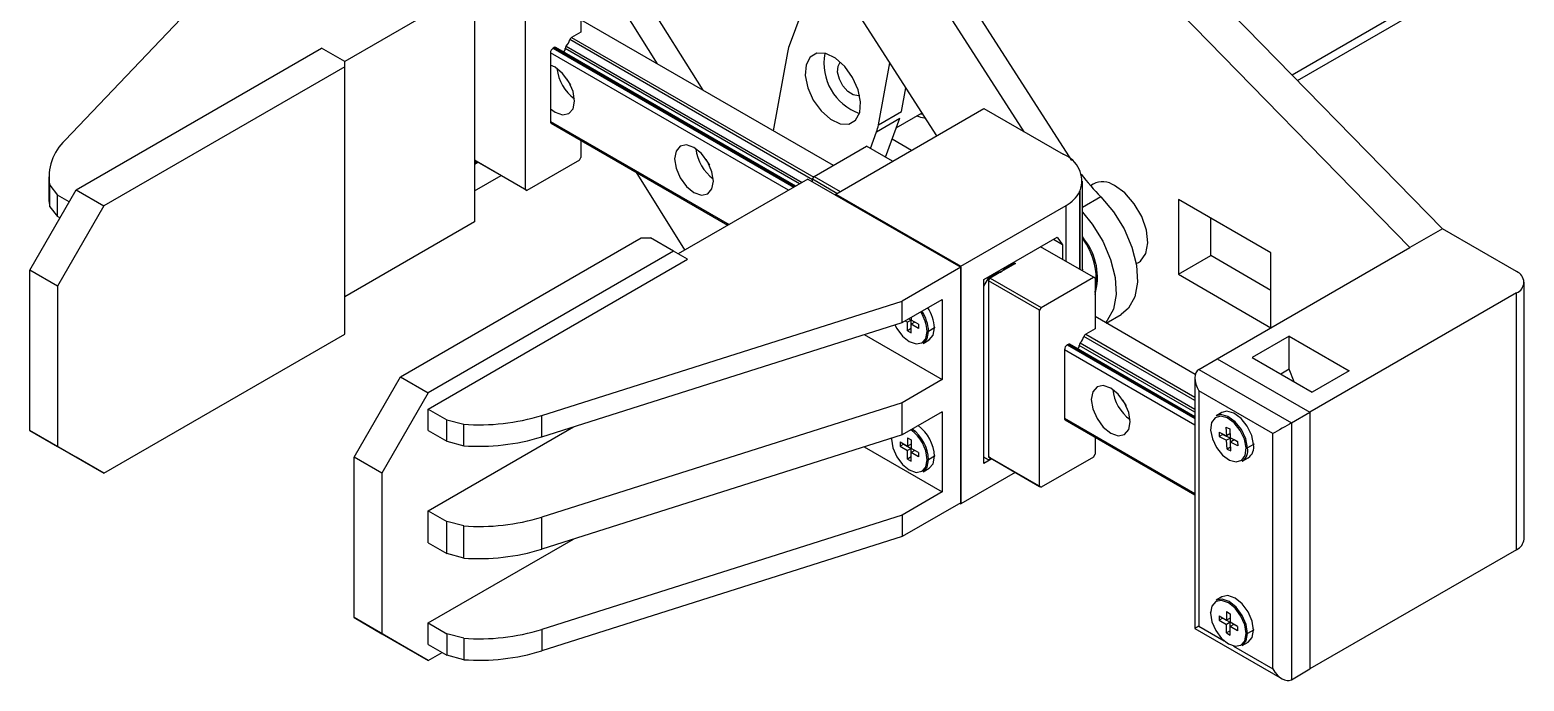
# Model space of a CAD drawing. Header units: millimetres. Extents: x 1241 to 2501, y 194 to 1085.
# Drawn here: x 1994.6 to 2108.6, y 766.8 to 816.5 of the extents above; entities that cross this region are included whole.
import ezdxf

# ---------------------------------------------------------------- set-up
doc = ezdxf.new("R2010")
doc.units = ezdxf.units.MM
doc.header["$LTSCALE"] = 3

msp = doc.modelspace()

# ---------------------------------------------------------------- linework, layer by layer
at = {"color": 7, "linetype": 'Continuous', "lineweight": 25}
for p, q in [((2099.924, 799.877), (2068.458, 832.085)), ((2102.399, 801.305), (2073.054, 831.342)), ((2012.365, 823.949), (1997.25, 808.064)), ((2074.121, 806.516), (2063.993, 822.274)), ((2040.689, 820.244), (2045.935, 811.898)), ((2070.481, 808.71), (2062.367, 821.335)), ((2028.506, 819.797), (2018.607, 814.082)), ((2028.506, 819.797), (2028.506, 801.833)), ((2036.638, 820.189), (2036.638, 816.326)), ((2039.062, 819.305), (2042.456, 813.907)), ((2054.23, 819.858), (2052.536, 815.28)), ((2032.395, 804.299), (2032.395, 817.739)), ((2055.906, 806.142), (2036.638, 817.265)), ((2063.795, 808.41), (2057.795, 817.745)), ((2091.349, 812.616), (2099.863, 817.531)), ((2036.638, 816.326), (2035.924, 815.914)), ((1998.101, 804.285), (2016.839, 815.103)), ((2018.607, 814.082), (2016.839, 815.103)), ((2034.305, 814.734), (2034.305, 809.508)), ((2034.585, 815.141), (2034.517, 815.102)), ((2053.028, 804.562), (2034.685, 815.151)), ((2035.031, 814.952), (2035.037, 814.949)), ((2053.028, 804.563), (2035.037, 814.949)), ((2035.432, 815.061), (2035.432, 815.058)), ((2052.398, 814.768), (2051.309, 808.796)), ((2018.607, 813.674), (2000.222, 803.061)), ((2018.607, 813.674), (2018.607, 814.082)), ((2018.607, 793.261), (2018.607, 813.674)), ((2034.658, 813.632), (2034.305, 813.787)), ((2059.344, 809.23), (2060.211, 813.985)), ((2061.112, 810.25), (2061.444, 812.068)), ((2056.083, 803.959), (2067.397, 810.49)), ((2059.344, 809.23), (2061.112, 810.25)), ((2060.707, 809.017), (2062.674, 810.153)), ((2067.397, 810.49), (2073.452, 806.994)), ((2034.367, 809.371), (2047.862, 801.58)), ((2059.206, 808.718), (2060.974, 809.739)), ((2059.877, 806.773), (2060.974, 809.739)), ((2036.638, 808.06), (2036.638, 806.748)), ((2058.731, 807.434), (2059.206, 808.718)), ((2061.862, 807.294), (2060.385, 808.147)), ((2061.862, 807.294), (2060.385, 808.147)), ((2028.506, 806.544), (2032.395, 804.299)), ((2028.626, 806.475), (2028.506, 806.544)), ((2036.518, 806.54), (2032.516, 804.23)), ((2036.518, 806.54), (2036.638, 806.748)), ((2054.436, 805.293), (2058.438, 807.604)), ((2060.418, 806.461), (2058.438, 807.604)), ((2028.697, 806.434), (2028.506, 806.324)), ((2028.506, 806.242), (2028.768, 806.393)), ((2032.516, 804.23), (2028.626, 806.475)), ((2040.819, 805.646), (2044.424, 799.912)), ((1994.565, 798.162), (1998.101, 804.285)), ((1996.015, 805.284), (1996.015, 803.651)), ((1996.08, 804.628), (1996.686, 803.877)), ((1996.08, 802.995), (1996.08, 804.628)), ((1998.101, 804.285), (2000.222, 803.061)), ((2028.506, 804.201), (2030.536, 805.372)), ((2032.395, 804.299), (2032.516, 804.23)), ((2053.962, 805.102), (2044.063, 799.387)), ((2053.962, 805.102), (2065.629, 798.366)), ((2054.316, 805.085), (2054.436, 805.293)), ((2056.175, 804.012), (2054.316, 805.085)), ((2054.316, 804.898), (2054.316, 805.085)), ((2054.436, 805.293), (2056.415, 804.15)), ((2074.917, 798.217), (2074.917, 804.953)), ((2075.749, 804.72), (2075.539, 804.599)), ((1997.57, 803.367), (1996.686, 803.877)), ((1996.686, 802.244), (1996.686, 803.877)), ((2056.083, 803.959), (2065.629, 798.448)), ((2056.083, 803.877), (2056.083, 803.959)), ((2074.71, 804.127), (2074.746, 804.206)), ((2089.317, 799.467), (2082.246, 803.55)), ((2082.246, 803.55), (2082.246, 797.834)), ((1996.08, 802.995), (1996.686, 802.244)), ((2000.222, 803.061), (1996.686, 796.937)), ((1996.863, 802.142), (1996.686, 802.244)), ((2065.629, 798.448), (2073.674, 803.092)), ((2084.721, 799.262), (2084.721, 802.121)), ((2028.506, 801.833), (2018.607, 796.118)), ((2102.399, 801.305), (2099.924, 799.877)), ((2108.056, 798.04), (2102.399, 801.305)), ((2022.849, 789.998), (2041.234, 800.612)), ((2041.234, 800.612), (2041.941, 800.612)), ((2043.709, 799.591), (2041.941, 800.612)), ((2044.424, 799.912), (2044.568, 799.679)), ((2067.397, 797.427), (2072.999, 800.661)), ((2075.762, 797.603), (2071.732, 799.929)), ((2073.408, 800.08), (2072.7, 800.489)), ((2072.999, 800.661), (2073.408, 800.08)), ((2073.408, 800.08), (2073.408, 798.962)), ((2075.09, 800.469), (2074.917, 800.725)), ((2085.216, 791.386), (2099.924, 799.877)), ((2043.709, 799.591), (2024.971, 788.774)), ((2024.971, 787.549), (2044.77, 798.979)), ((2044.77, 798.979), (2043.709, 799.591)), ((2069.801, 798.652), (2068.741, 798.039)), ((2068.914, 798.221), (2069.731, 798.693)), ((2069.66, 798.733), (2069.731, 798.693)), ((2069.731, 798.693), (2069.801, 798.652)), ((2079.028, 798.647), (2079.198, 798.745)), ((2082.246, 797.834), (2084.721, 799.262)), ((2089.317, 796.609), (2084.721, 799.262)), ((2089.317, 793.754), (2089.317, 799.467)), ((1996.686, 796.937), (1994.565, 798.162)), ((1994.565, 785.914), (1994.565, 798.162)), ((2065.629, 798.366), (2061.155, 795.783)), ((2065.629, 780.321), (2065.629, 798.448)), ((2065.629, 798.366), (2065.629, 780.402)), ((2067.397, 796.937), (2067.751, 797.55)), ((2067.397, 783.383), (2067.397, 797.427)), ((2067.68, 797.59), (2067.751, 797.55)), ((2067.751, 797.55), (2068.567, 798.021)), ((2067.751, 797.329), (2067.871, 797.537)), ((2068.741, 798.039), (2067.871, 797.537)), ((2067.871, 797.537), (2071.76, 795.292)), ((2068.497, 798.062), (2068.567, 798.021)), ((2068.914, 798.221), (2068.843, 798.262)), ((2071.76, 795.292), (2075.762, 797.603)), ((2074.917, 798.217), (2074.912, 798.093)), ((2075.882, 797.533), (2075.762, 797.603)), ((2075.882, 797.533), (2075.882, 793.671)), ((2082.246, 797.834), (2089.316, 793.753)), ((1996.686, 796.937), (1996.686, 784.689)), ((2067.397, 783.873), (2067.397, 796.937)), ((2071.64, 795.084), (2067.751, 797.329)), ((2067.751, 797.329), (2067.751, 783.889)), ((2108.056, 796.407), (2092.287, 787.304)), ((2108.056, 776.81), (2108.056, 796.407)), ((2108.642, 777.626), (2108.642, 797.223)), ((2033.637, 787.058), (2061.155, 795.783)), ((2061.155, 794.15), (2064.215, 795.917)), ((2061.155, 794.15), (2061.155, 795.783)), ((2064.215, 795.917), (2064.215, 789.793)), ((2071.76, 795.292), (2071.64, 795.084)), ((2033.637, 785.425), (2061.155, 794.15)), ((2061.386, 794.284), (2061.563, 794.182)), ((2061.846, 794.345), (2061.563, 794.182)), ((2061.563, 793.528), (2061.563, 794.182)), ((2061.669, 794.447), (2061.846, 794.345)), ((2061.846, 794.549), (2061.846, 794.345)), ((2062.412, 794.018), (2061.846, 794.345)), ((2061.846, 794.018), (2061.846, 794.345)), ((2062.129, 794.182), (2061.846, 794.018)), ((2061.846, 793.365), (2061.846, 794.018)), ((2062.412, 793.692), (2061.846, 794.018)), ((2062.412, 794.018), (2062.129, 794.182)), ((2062.412, 794.018), (2062.412, 793.692)), ((2071.64, 781.644), (2071.64, 795.084)), ((2083.54, 790.189), (2075.882, 794.61)), ((2076.741, 794.114), (2077.887, 794.776)), ((2000.222, 782.647), (2018.607, 793.261)), ((2058.258, 793.232), (2064.215, 789.793)), ((2061.846, 793.692), (2061.563, 793.528)), ((2061.563, 793.528), (2061.846, 793.365)), ((2063.628, 793.741), (2063.176, 793.479)), ((2075.882, 793.671), (2075.169, 793.259)), ((2090.708, 793.114), (2087.88, 791.481)), ((2090.708, 793.114), (2095.281, 790.475)), ((2090.708, 790.583), (2090.708, 793.114)), ((2062.761, 792.564), (2063.214, 792.825)), ((2073.549, 792.079), (2073.549, 786.853)), ((2073.83, 792.486), (2073.761, 792.446)), ((2083.509, 786.966), (2073.93, 792.496)), ((2074.275, 792.296), (2074.281, 792.294)), ((2083.509, 786.966), (2074.281, 792.294)), ((2074.676, 792.406), (2074.676, 792.403)), ((2083.802, 790.57), (2085.216, 791.386)), ((2083.802, 790.57), (2090.873, 786.488)), ((2085.216, 791.386), (2092.287, 787.304)), ((2087.88, 791.481), (2092.452, 788.842)), ((2090.708, 790.583), (2090.072, 790.216)), ((2091.075, 789.636), (2090.708, 790.583)), ((2019.314, 783.875), (2022.849, 789.998)), ((2022.849, 789.998), (2024.971, 788.774)), ((2064.215, 789.793), (2061.155, 788.026)), ((2083.509, 789.922), (2083.509, 770.804)), ((2095.281, 790.475), (2092.452, 788.842)), ((2024.971, 788.774), (2021.435, 782.65)), ((2089.459, 785.671), (2083.802, 788.937)), ((2083.802, 788.937), (2083.802, 770.973)), ((2024.971, 787.549), (2026.385, 786.732)), ((2024.971, 785.916), (2024.971, 787.549)), ((2061.155, 788.026), (2033.637, 779.301)), ((2061.155, 785.577), (2061.155, 788.026)), ((2064.215, 787.343), (2061.155, 785.577)), ((2064.215, 787.343), (2064.215, 781.219)), ((2085.574, 787.289), (2085.121, 787.027)), ((2090.873, 786.488), (2092.287, 787.304)), ((2092.287, 787.304), (2092.287, 767.707)), ((2024.971, 779.792), (2036.058, 786.193)), ((2026.385, 786.732), (2027.686, 786.382)), ((2026.385, 785.099), (2026.385, 786.732)), ((2027.686, 784.749), (2027.686, 786.382)), ((2033.637, 785.425), (2033.637, 787.058)), ((2073.611, 786.716), (2083.509, 781.002)), ((2085.88, 786.174), (2086.162, 786.032)), ((2085.88, 786.174), (2085.915, 785.502)), ((2086.162, 786.032), (2086.197, 785.359)), ((2090.873, 786.488), (2090.873, 766.891)), ((1994.565, 785.914), (1996.686, 784.689)), ((1998.101, 783.872), (1994.565, 785.914)), ((2024.971, 785.916), (2026.385, 785.099)), ((2026.385, 785.099), (2027.686, 784.749)), ((2061.155, 785.577), (2033.637, 776.851)), ((2060.349, 785.321), (2060.347, 785.248)), ((2060.998, 785.036), (2061.563, 784.71)), ((2060.998, 785.036), (2060.998, 784.71)), ((2061.281, 784.873), (2060.998, 784.71)), ((2061.281, 784.873), (2061.846, 784.546)), ((2061.281, 784.873), (2061.281, 784.873)), ((2061.563, 785.363), (2061.846, 785.2)), ((2061.563, 785.363), (2061.563, 784.71)), ((2061.846, 784.873), (2061.563, 784.71)), ((2061.846, 785.2), (2061.846, 784.546)), ((2075.882, 785.405), (2075.882, 784.093)), ((2085.35, 785.787), (2085.915, 785.502)), ((2085.35, 785.787), (2085.368, 785.451)), ((2085.651, 785.614), (2085.368, 785.451)), ((2085.368, 785.451), (2085.932, 785.166)), ((2085.65, 785.636), (2085.651, 785.614)), ((2085.651, 785.614), (2086.215, 785.329)), ((2086.182, 785.656), (2085.915, 785.502)), ((2086.215, 785.329), (2085.932, 785.166)), ((2085.968, 784.494), (2085.932, 785.166)), ((2086.762, 785.074), (2086.197, 785.359)), ((2086.231, 785.033), (2086.215, 785.329)), ((2086.498, 785.187), (2086.215, 785.023)), ((2086.25, 784.351), (2086.215, 785.023)), ((2086.779, 784.738), (2086.215, 785.023)), ((2086.763, 785.052), (2086.498, 785.187)), ((2086.762, 785.074), (2086.779, 784.738)), ((2089.459, 767.707), (2089.459, 785.671)), ((1996.686, 784.689), (2000.222, 782.647)), ((2000.222, 782.647), (1998.101, 783.872)), ((2021.435, 782.65), (2019.314, 783.875)), ((2019.314, 771.626), (2019.314, 783.875)), ((2058.258, 784.658), (2064.215, 781.219)), ((2060.998, 784.71), (2061.563, 784.383)), ((2061.846, 784.546), (2061.563, 784.383)), ((2061.563, 783.73), (2061.563, 784.383)), ((2061.846, 783.893), (2061.563, 783.73)), ((2061.563, 783.73), (2061.846, 783.567)), ((2062.412, 784.22), (2061.846, 784.546)), ((2061.846, 784.22), (2061.846, 784.546)), ((2062.129, 784.383), (2061.846, 784.22)), ((2061.846, 783.567), (2061.846, 784.22)), ((2062.412, 783.893), (2061.846, 784.22)), ((2062.412, 784.22), (2062.129, 784.383)), ((2062.412, 784.22), (2062.412, 783.893)), ((2063.628, 783.942), (2063.176, 783.681)), ((2067.751, 783.668), (2067.397, 783.873)), ((2067.397, 783.872), (2067.751, 783.668)), ((2068.012, 783.738), (2067.397, 783.383)), ((2067.751, 783.889), (2071.64, 781.644)), ((2067.871, 783.819), (2067.751, 783.889)), ((2067.942, 783.779), (2067.751, 783.668)), ((2071.76, 781.574), (2067.871, 783.819)), ((2075.762, 783.885), (2071.76, 781.574)), ((2075.762, 783.885), (2075.882, 784.093)), ((2086.234, 784.648), (2085.968, 784.494)), ((2085.968, 784.494), (2086.25, 784.351)), ((2087.121, 783.563), (2087.574, 783.824)), ((2087.985, 784.843), (2087.533, 784.582)), ((2021.435, 782.65), (2021.435, 770.402)), ((2062.761, 782.765), (2063.214, 783.027)), ((2069.78, 782.717), (2065.629, 780.321)), ((2071.64, 781.644), (2071.76, 781.574)), ((2064.215, 781.219), (2061.155, 779.453)), ((2065.629, 780.402), (2061.155, 777.819)), ((2065.559, 780.362), (2065.629, 780.321)), ((2024.971, 777.342), (2024.971, 779.792)), ((2024.971, 779.792), (2026.385, 778.975)), ((2061.155, 779.453), (2033.637, 770.727)), ((2033.637, 776.851), (2033.637, 779.301)), ((2061.155, 779.453), (2061.155, 777.819)), ((2027.686, 778.625), (2026.385, 778.975)), ((2026.385, 776.526), (2026.385, 778.975)), ((2027.686, 776.175), (2027.686, 778.625)), ((2024.971, 771.218), (2036.058, 777.619)), ((2024.971, 777.342), (2026.385, 776.526)), ((2061.155, 777.819), (2033.637, 769.094)), ((2027.686, 776.175), (2026.385, 776.526)), ((2108.056, 776.81), (2092.287, 767.707)), ((2085.574, 773.217), (2085.121, 772.956)), ((2019.314, 771.626), (2021.435, 770.402)), ((2022.849, 769.585), (2019.314, 771.626)), ((2024.971, 769.585), (2024.971, 771.218)), ((2024.971, 771.218), (2026.385, 770.402)), ((2085.358, 771.763), (2085.923, 771.436)), ((2085.358, 771.763), (2085.358, 771.436)), ((2085.64, 771.599), (2085.358, 771.436)), ((2085.358, 771.436), (2085.923, 771.109)), ((2085.64, 771.599), (2086.206, 771.273)), ((2085.64, 771.599), (2085.64, 771.599)), ((2085.923, 772.089), (2086.206, 771.926)), ((2085.923, 772.089), (2085.923, 771.436)), ((2086.206, 771.599), (2085.923, 771.436)), ((2086.206, 771.273), (2085.923, 771.109)), ((2086.206, 771.926), (2086.206, 771.273)), ((2086.772, 770.946), (2086.206, 771.273)), ((2086.206, 770.946), (2086.206, 771.273)), ((2021.435, 770.402), (2024.971, 768.36)), ((2027.686, 770.051), (2026.385, 770.402)), ((2026.385, 770.402), (2026.385, 768.769)), ((2027.686, 770.051), (2027.686, 768.418)), ((2033.637, 770.727), (2033.637, 769.094)), ((2083.509, 770.804), (2090.166, 766.961)), ((2085.923, 770.456), (2085.923, 771.109)), ((2086.206, 770.619), (2085.923, 770.456)), ((2085.923, 770.456), (2086.206, 770.293)), ((2086.489, 771.109), (2086.206, 770.946)), ((2086.206, 770.293), (2086.206, 770.946)), ((2086.772, 770.62), (2086.206, 770.946)), ((2086.772, 770.946), (2086.489, 771.109)), ((2086.772, 770.946), (2086.772, 770.62)), ((2087.988, 770.669), (2087.536, 770.407)), ((2024.971, 768.36), (2022.849, 769.585)), ((2024.971, 769.585), (2026.385, 768.769)), ((2024.971, 768.36), (2026.032, 768.973)), ((2087.121, 769.492), (2087.574, 769.753)), ((2027.686, 768.418), (2026.385, 768.769)), ((2090.873, 766.891), (2092.287, 767.707))]:
    msp.add_line(p, q, dxfattribs=at)
at = {"color": 8, "linetype": 'Continuous', "lineweight": 25}
for p, q in [((2090.926, 813.049), (2100.278, 818.447)), ((2054.316, 805.057), (2035.797, 815.748)), ((2035.924, 815.914), (2054.408, 805.244)), ((2052.476, 804.244), (2034.305, 814.734)), ((2034.517, 815.102), (2052.901, 804.489)), ((2052.969, 804.529), (2034.585, 815.141)), ((2053.323, 804.733), (2035.432, 815.061)), ((2053.32, 804.731), (2035.432, 815.058)), ((2035.512, 815.256), (2053.532, 804.853)), ((2062.744, 810.045), (2062.529, 810.069)), ((2034.305, 809.508), (2047.95, 801.631)), ((2074.71, 804.127), (2074.71, 798.21)), ((2074.746, 798.189), (2074.746, 804.206)), ((2076.332, 803.744), (2074.917, 802.927)), ((2073.674, 798.808), (2073.674, 803.092)), ((2083.509, 788.204), (2075.041, 793.092)), ((2075.169, 793.259), (2083.509, 788.444)), ((2083.509, 786.329), (2073.549, 792.079)), ((2073.761, 792.446), (2083.509, 786.819)), ((2083.509, 786.898), (2073.83, 792.486)), ((2083.509, 787.307), (2074.676, 792.406)), ((2083.509, 787.304), (2074.676, 792.403)), ((2074.757, 792.6), (2083.509, 787.548)), ((2073.549, 786.853), (2083.509, 781.103)), ((2083.802, 770.973), (2085.748, 769.85)), ((2086.445, 769.447), (2089.459, 767.707))]:
    msp.add_line(p, q, dxfattribs=at)
at = {"color": 7, "linetype": 'Continuous', "lineweight": 25, "flags": 128}
for points in [[(2057.919, 810.179), (2057.985, 810.989), (2057.795, 811.92), (2057.374, 812.861), (2056.771, 813.698), (2056.059, 814.33), (2055.325, 814.681), (2054.657, 814.709), (2054.135, 814.409), (2053.823, 813.819), (2053.758, 813.009), (2053.947, 812.078), (2054.369, 811.137), (2054.972, 810.3), (2055.683, 809.667), (2056.417, 809.317), (2057.085, 809.289), (2057.607, 809.589), (2057.919, 810.179)], [(2034.305, 810.456), (2034.658, 810.203), (2035.226, 810.005), (2035.708, 810.099), (2036.03, 810.469), (2036.143, 811.06), (2036.03, 811.781), (2035.708, 812.524), (2035.226, 813.173), (2034.658, 813.632), (2034.658, 813.632)], [(2057.917, 811.467), (2057.814, 811.448), (2057.422, 811.522), (2057.009, 811.792), (2056.639, 812.218), (2056.366, 812.735), (2056.234, 813.264), (2056.261, 813.725), (2056.433, 814.036)], [(2035.565, 812.751), (2035.684, 812.51), (2035.834, 812.286)], [(2045.265, 807.509), (2044.696, 807.706), (2044.215, 807.613), (2043.893, 807.242), (2043.78, 806.651), (2043.893, 805.93), (2044.215, 805.188), (2044.696, 804.538), (2045.265, 804.079), (2045.833, 803.882), (2046.315, 803.976), (2046.637, 804.346), (2046.75, 804.937), (2046.637, 805.658), (2046.315, 806.4), (2045.833, 807.05), (2045.265, 807.509)], [(2046.172, 806.628), (2046.291, 806.387), (2046.44, 806.163)], [(2079.198, 798.745), (2079.344, 798.845), (2079.751, 799.409), (2079.911, 800.225), (2079.807, 801.205), (2079.45, 802.242), (2078.879, 803.223), (2078.156, 804.043), (2077.358, 804.613)], [(1996.015, 803.651), (1996.022, 803.438), (1996.08, 802.995)], [(2076.332, 803.744), (2077.298, 802.611), (2078.106, 801.306), (2078.702, 799.912), (2079.049, 798.523), (2079.122, 797.229), (2078.917, 796.114), (2078.449, 795.253), (2077.887, 794.776)], [(2074.917, 802.588), (2075.672, 801.672), (2076.48, 800.367), (2077.076, 798.973), (2077.422, 797.584), (2077.496, 796.29), (2077.291, 795.176), (2076.822, 794.314), (2076.674, 794.153)], [(2060.606, 793.976), (2060.745, 793.709), (2061.185, 793.115), (2061.705, 792.695), (2062.224, 792.515), (2062.665, 792.6), (2062.959, 792.939), (2063.063, 793.479)], [(2062.761, 792.564), (2062.761, 792.564), (2063.068, 792.917), (2063.176, 793.479)], [(2063.214, 792.825), (2063.214, 792.825), (2063.521, 793.178), (2063.628, 793.741)], [(2077.084, 789.14), (2076.516, 789.337), (2076.034, 789.244), (2075.713, 788.873), (2075.6, 788.282), (2075.713, 787.561), (2076.034, 786.819), (2076.516, 786.169), (2077.084, 785.71), (2077.653, 785.513), (2078.134, 785.606), (2078.456, 785.977), (2078.569, 786.568), (2078.456, 787.289), (2078.134, 788.031), (2077.653, 788.681), (2077.084, 789.14)], [(2077.992, 788.258), (2078.111, 788.017), (2078.26, 787.794)], [(2087.985, 784.843), (2087.844, 785.541), (2087.51, 786.241), (2087.033, 786.836), (2086.486, 787.237), (2085.952, 787.382), (2085.574, 787.289)], [(2087.42, 784.578), (2087.284, 785.248), (2086.963, 785.919), (2086.505, 786.491), (2085.98, 786.876), (2085.468, 787.015), (2085.047, 786.888), (2084.781, 786.513), (2084.71, 785.947)], [(2087.533, 784.582), (2087.392, 785.28), (2087.057, 785.979), (2086.58, 786.575), (2086.033, 786.976), (2085.5, 787.121), (2085.121, 787.027)], [(2060.347, 785.248), (2060.451, 784.589), (2060.745, 783.91), (2061.185, 783.316), (2061.705, 782.897), (2062.224, 782.716), (2062.665, 782.802), (2062.959, 783.141), (2063.063, 783.681)], [(2084.71, 785.947), (2084.845, 785.278), (2085.166, 784.606), (2085.624, 784.034), (2086.149, 783.649), (2086.661, 783.51), (2087.083, 783.638), (2087.349, 784.013), (2087.42, 784.578)], [(2087.985, 784.905), (2087.995, 784.898), (2088.003, 784.891), (2088.007, 784.883), (2088.009, 784.875), (2088.007, 784.866), (2088.003, 784.858), (2087.995, 784.85), (2087.985, 784.843)], [(2063.214, 783.027), (2063.214, 783.027), (2063.521, 783.379), (2063.628, 783.942)], [(2062.761, 782.765), (2062.761, 782.765), (2063.068, 783.118), (2063.176, 783.681)], [(2087.422, 770.407), (2087.319, 771.067), (2087.025, 771.745), (2086.584, 772.34), (2086.065, 772.759), (2085.545, 772.939), (2085.105, 772.854), (2084.81, 772.515), (2084.707, 771.975)], [(2087.536, 770.407), (2087.428, 771.094), (2087.121, 771.801), (2086.662, 772.42), (2086.121, 772.857), (2085.58, 773.045), (2085.121, 772.956)], [(2087.988, 770.669), (2087.88, 771.356), (2087.574, 772.062), (2087.115, 772.681), (2086.574, 773.118), (2086.033, 773.306), (2085.574, 773.217)], [(2084.707, 771.975), (2084.81, 771.315), (2085.105, 770.637), (2085.545, 770.043), (2086.065, 769.623), (2086.584, 769.443), (2087.025, 769.528), (2087.319, 769.867), (2087.422, 770.407)], [(2087.121, 769.492), (2087.121, 769.492), (2087.428, 769.844), (2087.536, 770.407)], [(2087.574, 769.753), (2087.574, 769.753), (2087.88, 770.106), (2087.988, 770.669)]]:
    msp.add_lwpolyline(points, dxfattribs=at)
at = {"color": 7, "linetype": 'Continuous', "lineweight": 25}
for centre, radius, start, end in [((2034.435, 816.206), 1.437, 318.57977, 341.38653), ((2036.092, 815.653), 0.31, 122.77831, 162.35199), ((2034.765, 814.713), 0.461, 122.60548, 177.39452), ((2034.644, 815.06), 0.0999, 65.46282, 125.84764), ((2035.038, 815.079), 0.394, 313.19942, 356.95318), ((2035.742, 815.046), 0.31, 137.61552, 177.21899), ((2055.405, 814.231), 3.055, 159.92423, 169.87561), ((2059.258, 813.954), 4.071, 169.46724, 250.52738), ((2038.094, 813.901), 3.307, 186.31001, 233.68461), ((2034.452, 809.492), 0.148, 173.70115, 234.98667), ((2056.337, 809.767), 3.055, 339.92423, 349.87561), ((1999.894, 805.246), 3.864, 133.18052, 189.19302), ((2048.701, 807.778), 3.307, 186.31001, 233.68461), ((2072.674, 804.939), 2.198, 340.539, 69.25792), ((2087.396, 814.805), 15.645, 216.57503, 224.99638), ((2076.462, 803.304), 1.586, 55.6075, 116.756), ((2072.536, 805.267), 2.454, 297.64491, 332.34888), ((2070.793, 797.437), 5.186, 348.88237, 37.34165), ((2071.382, 797.602), 4.687, 343.78698, 37.7152), ((2068.638, 798.184), 0.177, 246.61329, 305.47209), ((2068.474, 798.467), 0.503, 301.92321, 330.80122), ((2107.746, 797.223), 0.873, 290.78342, 69.21658), ((2060.582, 793.597), 3.05, 2.69818, 33.61371), ((2060.136, 793.341), 2.929, 2.70275, 33.74197), ((2060.129, 793.336), 3.05, 2.69818, 33.61371), ((2063.119, 793.589), 0.123, 242.60967, 297.39033), ((2063.616, 793.773), 0.0349, 290.78342, 69.21658), ((2073.679, 793.551), 1.437, 318.57977, 341.38653), ((2075.337, 792.998), 0.31, 122.77831, 162.35199), ((2074.01, 792.058), 0.461, 122.60548, 177.39452), ((2073.888, 792.405), 0.0999, 65.46282, 125.84764), ((2074.283, 792.424), 0.394, 313.19942, 356.95318), ((2074.986, 792.391), 0.31, 137.61552, 177.21899), ((2080.52, 789.409), 3.307, 186.31001, 233.68461), ((2028.845, 802.72), 16.379, 265.94312, 287.01181), ((2060.065, 783.527), 3.114, 2.82783, 53.2621), ((2060.518, 783.789), 3.114, 2.82783, 53.2621), ((2073.696, 786.837), 0.148, 173.70115, 234.98667), ((2028.845, 801.087), 16.379, 265.94312, 287.01181), ((2060.36, 785.281), 0.0349, 110.78342, 249.21658), ((2060.086, 783.537), 2.98, 2.7719, 54.42073), ((2063.616, 783.975), 0.0349, 290.78342, 69.21658), ((2086.567, 784.379), 0.986, 304.15229, 11.86061), ((2087.472, 784.697), 0.13, 246.352, 297.8339), ((2087.02, 784.641), 0.986, 304.15229, 11.86061), ((2063.119, 783.79), 0.123, 242.60967, 297.39033), ((2028.845, 794.963), 16.379, 265.94312, 287.01181), ((2107.641, 777.726), 1.006, 294.37466, 354.3052), ((2028.845, 792.513), 16.379, 265.94312, 287.01181), ((2084.719, 772.007), 0.0349, 110.78342, 249.21658), ((2028.845, 786.389), 16.379, 265.94312, 287.01181), ((2087.479, 770.516), 0.123, 242.60967, 297.39033), ((2087.976, 770.701), 0.0349, 290.78342, 69.21658), ((2028.845, 784.756), 16.379, 265.94312, 287.01181)]:
    msp.add_arc(centre, radius, start, end, dxfattribs=at)
for centre, major_axis, ratio, start_param, end_param in [((2084.509, 789.345), (-0.707, 1.225), 0.5773346, 6.2831447, 7.853941), ((2090.166, 786.079), (1, 0.577), 0.0000704, 0.7853575, 2.3561539), ((2084.509, 771.381), (1, 0.577), 0.0000704, 2.3561539, 3.141552), ((2090.166, 768.115), (-0.707, 1.225), 0.5773346, 1.5707557, 3.141552)]:
    msp.add_ellipse(centre, major_axis=major_axis, ratio=ratio, start_param=start_param, end_param=end_param, dxfattribs=at)
msp.add_open_spline([(2062.291, 809.932), (2062.476, 809.855), (2062.69, 809.766), (2062.89, 809.775), (2062.917, 809.776)], degree=3, knots=[0, 0, 0, 0, 0.8652512, 1, 1, 1, 1], dxfattribs=at)

doc.saveas('drawing.dxf')
